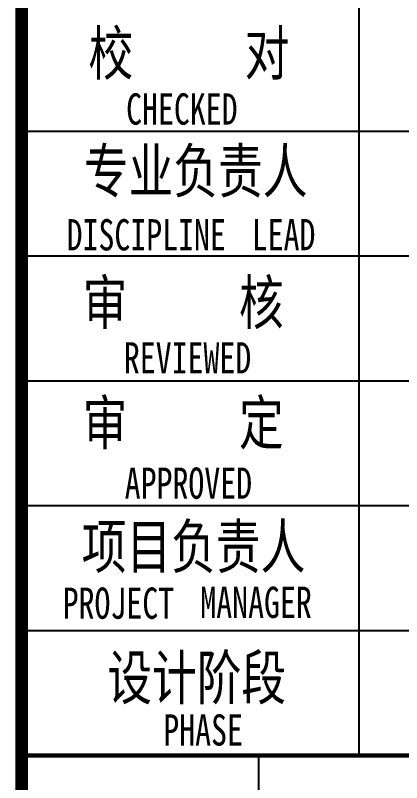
# Model space of a CAD drawing. Extents: x 28773 to 175644, y 7355 to 486294.
# Drawn here: x 145594 to 148688, y 19136 to 25281 of the extents above; entities that cross this region are included whole.
import ezdxf

# ---------------------------------------------------------------- set-up
doc = ezdxf.new("R2010")
doc.units = 0
doc.header["$LTSCALE"] = 1000
doc.header["$MEASUREMENT"] = 0
doc.layers.add('PUB_TITLE', color=7, linetype='Continuous')
doc.styles.add('-宋体', font='', dxfattribs={"width": 0.8})
doc.styles.get('-宋体').set_extended_font_data('SimSun')

msp = doc.modelspace()

# ---------------------------------------------------------------- linework, layer by layer
for p, q in [((145644.1, 8354.2), (145644.1, 65754.2)), ((148344.1, 31354.6), (148344.1, 19354.6)), ((145644.1, 24354.6), (153644.1, 24354.6)), ((145644.1, 23354.6), (153644.1, 23354.6)), ((145644.1, 22354.6), (153644.1, 22354.6)), ((145644.1, 21354.6), (153644.1, 21354.6)), ((145644.1, 20354.6), (153644.1, 20354.6)), ((147544.1, 12854.6), (147544.1, 19354.6))]:
    msp.add_line(p, q)
at = {"const_width": 34}
msp.add_lwpolyline([(145644.1, 19354.6), (153644.1, 19354.6)], dxfattribs=at)
at = {"layer": 'PUB_TITLE', "const_width": 100}
msp.add_lwpolyline([(145644.1, 65754.2), (153644.1, 65754.2), (153644.1, 8354.6), (145644.1, 8354.6)], close=True, dxfattribs=at)

# ---------------------------------------------------------------- texts
at = {"style": '-宋体', "width": 0.75}
for s, height, p in [('校     对', 350, (146179.4, 24803.5)), ('CHECKED', 250, (146481, 24406.2)), ('专业负责人', 350, (146143.3, 23860.2)), ('DISCIPLINE', 250, (146004.4, 23398.8)), ('LEAD', 250, (147487, 23400.3)), ('审     核', 350, (146134, 22807.6)), ('REVIEWED', 250, (146462.9, 22413.2)), ('审     定', 350, (146134, 21843.8)), ('APPROVED', 250, (146469.6, 21409.7)), ('项目负责人', 350, (146125.8, 20852.7)), ('MANAGER', 250, (147075.3, 20455.2)), ('PROJECT', 250, (145972.9, 20448.7)), ('设计阶段', 350, (146330.1, 19802.7)), ('PHASE', 250, (146778.6, 19433.5))]:
    msp.add_text(s, height=height, dxfattribs=at).set_placement(p)

doc.saveas('drawing.dxf')
